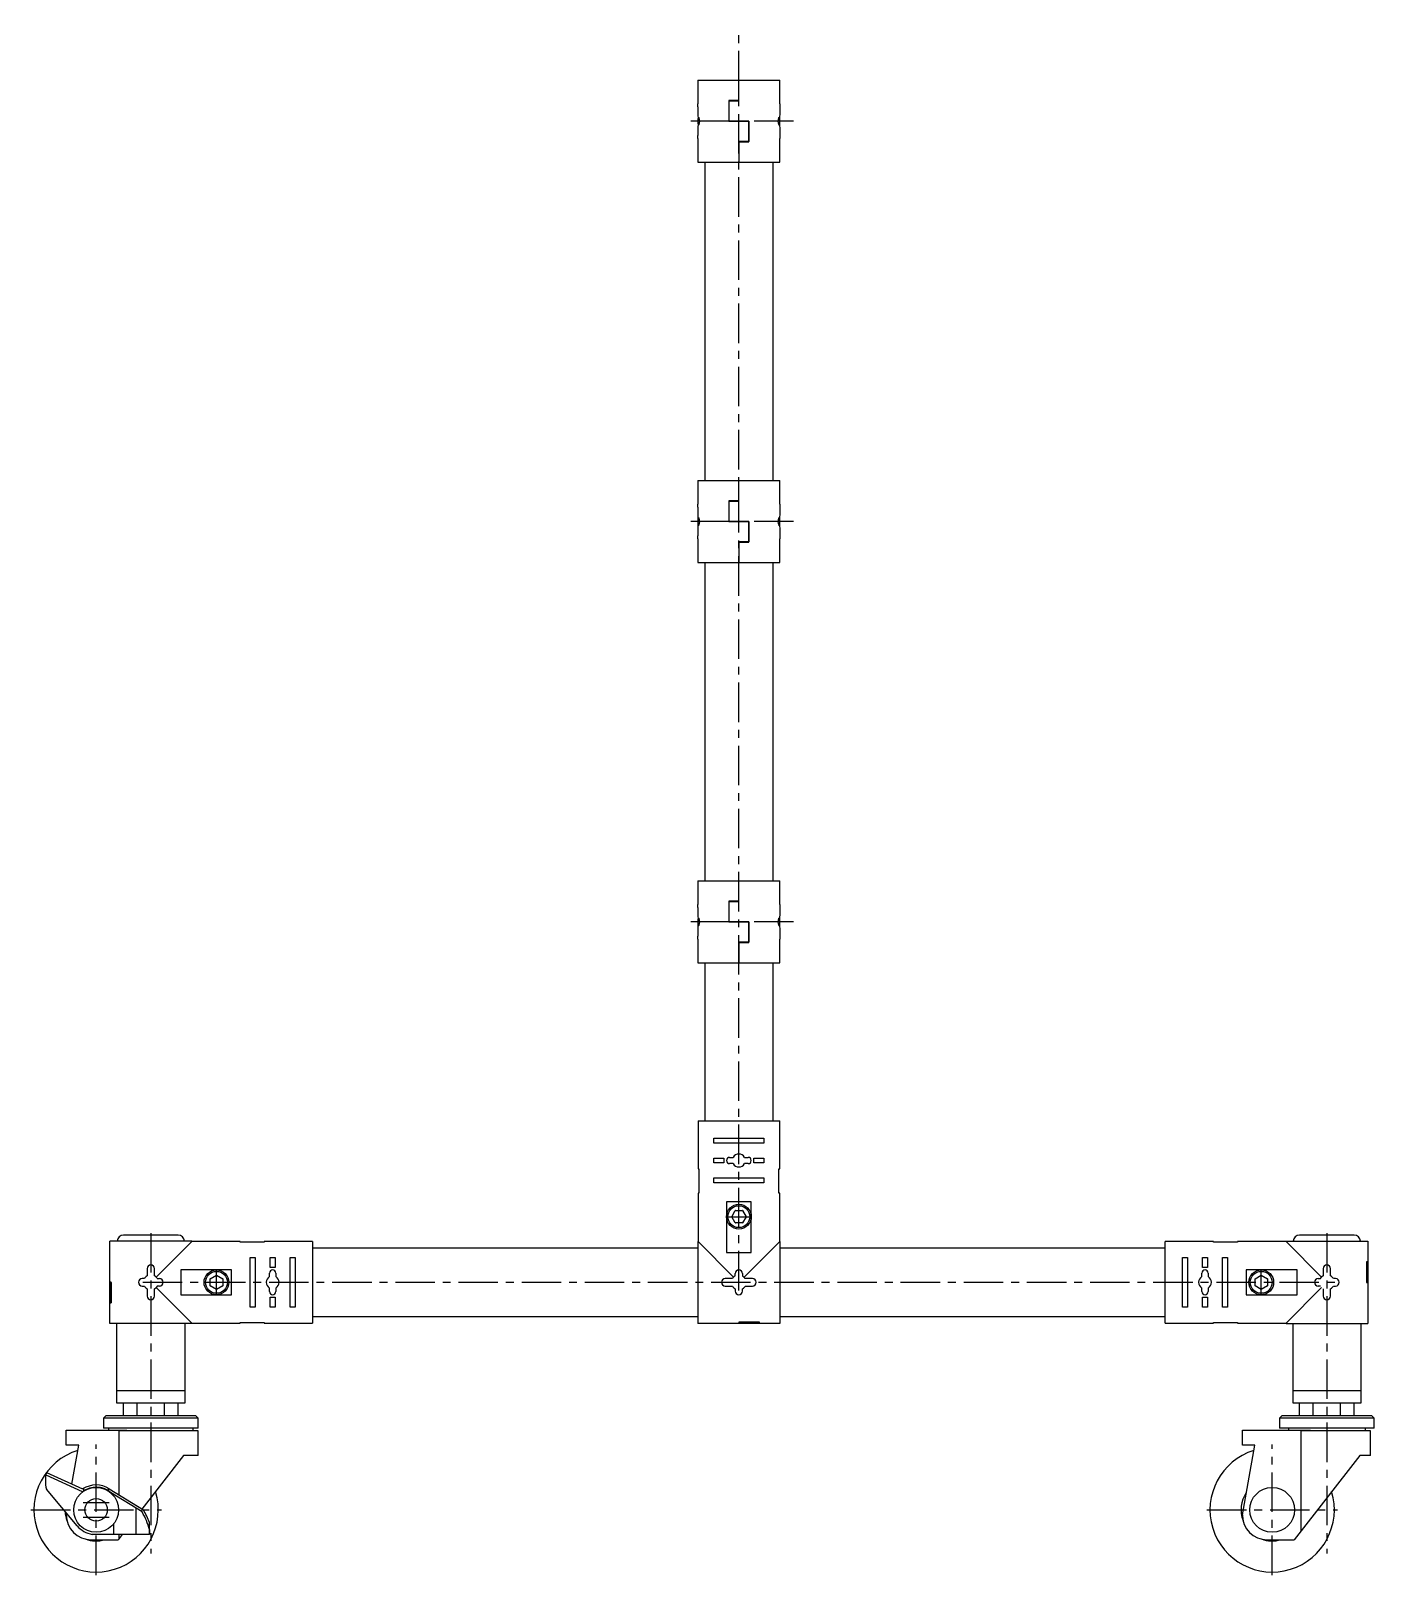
# Model space of a CAD drawing. Extents: x -3 to 1432, y -8 to 1400.
# Drawn here: x 891 to 1432, y 9 to 630 of the extents above; entities that cross this region are included whole.
import ezdxf

# ---------------------------------------------------------------- set-up
doc = ezdxf.new("R2010")
doc.units = 0
doc.header["$LTSCALE"] = 0.5
doc.linetypes.add('CENTER', pattern=[50.8, 31.75, -6.35, 6.35, -6.35])
doc.layers.add('MSM_CENTER', color=1, linetype='CENTER')
doc.layers.add('MSM_CONTINUOUS', color=7, linetype='CONTINUOUS')

msp = doc.modelspace()

# ---------------------------------------------------------------- linework, layer by layer
at = {"layer": 'MSM_CENTER'}
for p, q in [((1176.12, 123.25), (1176.12, 629.8)), ((1198.12, 593.5), (1154.12, 593.5)), ((1198.12, 432.5), (1154.12, 432.5)), ((1198.12, 271.5), (1154.12, 271.5)), ((1170.87, 152.9), (1181.37, 152.9)), ((939.62, 146.3), (939.62, 17.4)), ((1412.62, 146.3), (1412.62, 17.4)), ((966.02, 121.25), (966.02, 131.75)), ((1386.22, 121.25), (1386.22, 131.75)), ((936.37, 126.5), (1415.87, 126.5)), ((917.62, 8.75), (917.62, 61.25)), ((1390.62, 8.75), (1390.62, 61.25)), ((912.37, 38), (922.87, 38)), ((891.37, 35), (943.87, 35)), ((912.37, 32), (922.87, 32)), ((1364.37, 35), (1416.87, 35))]:
    msp.add_line(p, q, dxfattribs=at)
at = {"layer": 'MSM_CONTINUOUS'}
for p, q in [((1159.62, 610), (1159.62, 600.48)), ((1159.62, 610), (1176.07, 610)), ((1176.07, 601.7), (1176.07, 610)), ((1176.17, 610), (1192.62, 610)), ((1176.17, 601.7), (1176.17, 610)), ((1192.62, 600.48), (1192.62, 610)), ((1159.69, 596.1), (1159.69, 599)), ((1176.07, 601.8), (1172.07, 601.8)), ((1172.07, 601.8), (1172.07, 593.45)), ((1172.17, 601.7), (1176.17, 601.7)), ((1172.17, 593.55), (1172.17, 601.7)), ((1192.55, 599), (1192.55, 596.1)), ((1159.69, 595), (1160, 595)), ((1159.69, 592), (1160, 592)), ((1159.69, 588), (1159.69, 590.9)), ((1160, 595), (1160.03, 594.99)), ((1160.12, 592.09), (1160, 592)), ((1160.03, 594.99), (1160.15, 594.85)), ((1172.07, 593.45), (1180.07, 593.45)), ((1180.17, 593.55), (1172.17, 593.55)), ((1180.07, 593.45), (1180.07, 585.3)), ((1180.17, 585.2), (1180.17, 593.55)), ((1192.21, 594.99), (1192.09, 594.85)), ((1192.13, 592.09), (1192.25, 592)), ((1192.25, 595), (1192.21, 594.99)), ((1192.25, 595), (1192.55, 595)), ((1192.25, 592), (1192.55, 592)), ((1192.55, 590.9), (1192.55, 588)), ((1159.62, 586.52), (1159.62, 577)), ((1176.07, 585.3), (1176.07, 577)), ((1180.07, 585.3), (1176.07, 585.3)), ((1176.17, 585.3), (1176.17, 577)), ((1176.17, 585.2), (1180.17, 585.2)), ((1192.62, 577), (1192.62, 586.52)), ((1159.62, 577), (1176.07, 577)), ((1162.37, 577), (1162.37, 449)), ((1176.17, 577), (1192.62, 577)), ((1189.87, 449), (1189.87, 577)), ((1159.62, 449), (1159.62, 439.48)), ((1159.62, 449), (1176.07, 449)), ((1176.07, 440.7), (1176.07, 449)), ((1176.17, 449), (1192.62, 449)), ((1176.17, 440.7), (1176.17, 449)), ((1192.62, 439.48), (1192.62, 449)), ((1159.69, 436.97), (1159.62, 436.9)), ((1159.62, 436.9), (1159.62, 435.25)), ((1159.69, 435.1), (1159.69, 438)), ((1176.07, 440.8), (1172.07, 440.8)), ((1172.07, 440.8), (1172.07, 432.45)), ((1172.17, 440.7), (1176.17, 440.7)), ((1172.17, 432.55), (1172.17, 440.7)), ((1192.55, 438), (1192.55, 435.1)), ((1159.62, 434.35), (1159.62, 428.1)), ((1159.69, 434), (1160, 434)), ((1159.69, 431), (1160, 431)), ((1159.69, 427), (1159.69, 429.9)), ((1160, 434), (1160.03, 433.99)), ((1160.12, 431.09), (1160, 431)), ((1160.03, 433.99), (1160.15, 433.85)), ((1172.07, 432.45), (1180.07, 432.45)), ((1180.17, 432.55), (1172.17, 432.55)), ((1180.07, 432.45), (1180.07, 424.3)), ((1180.17, 424.2), (1180.17, 432.55)), ((1192.21, 433.99), (1192.09, 433.85)), ((1192.13, 431.09), (1192.25, 431)), ((1192.25, 434), (1192.21, 433.99)), ((1192.25, 434), (1192.55, 434)), ((1192.25, 431), (1192.55, 431)), ((1192.55, 429.9), (1192.55, 427)), ((1159.62, 428.1), (1159.69, 428.03)), ((1159.62, 425.52), (1159.62, 416)), ((1180.07, 424.3), (1176.07, 424.3)), ((1176.07, 424.3), (1176.07, 416)), ((1176.17, 424.3), (1176.17, 416)), ((1176.17, 424.2), (1180.17, 424.2)), ((1192.62, 416), (1192.62, 425.52)), ((1159.62, 416), (1176.07, 416)), ((1162.37, 416), (1162.37, 288)), ((1176.17, 416), (1192.62, 416)), ((1189.87, 288), (1189.87, 416)), ((1159.62, 288), (1159.62, 278.48)), ((1159.62, 288), (1176.07, 288)), ((1176.07, 279.7), (1176.07, 288)), ((1176.17, 288), (1192.62, 288)), ((1176.17, 279.7), (1176.17, 288)), ((1192.62, 278.48), (1192.62, 288)), ((1176.07, 279.8), (1172.07, 279.8)), ((1172.07, 279.8), (1172.07, 271.45)), ((1172.17, 279.7), (1176.17, 279.7)), ((1172.17, 271.55), (1172.17, 279.7)), ((1159.69, 275.97), (1159.62, 275.9)), ((1159.62, 275.9), (1159.62, 274.25)), ((1159.69, 274.1), (1159.69, 277)), ((1192.55, 277), (1192.55, 274.1)), ((1159.62, 272.69), (1159.62, 267.1)), ((1159.62, 267.1), (1159.69, 267.03)), ((1159.69, 273), (1160, 273)), ((1159.69, 270), (1160, 270)), ((1159.69, 266), (1159.69, 268.9)), ((1160, 273), (1160.03, 272.99)), ((1160.12, 270.09), (1160, 270)), ((1160.03, 272.99), (1160.15, 272.85)), ((1172.07, 271.45), (1180.07, 271.45)), ((1180.17, 271.55), (1172.17, 271.55)), ((1180.07, 271.45), (1180.07, 263.3)), ((1180.17, 263.2), (1180.17, 271.55)), ((1192.21, 272.99), (1192.09, 272.85)), ((1192.13, 270.09), (1192.25, 270)), ((1192.25, 273), (1192.21, 272.99)), ((1192.25, 273), (1192.55, 273)), ((1192.25, 270), (1192.55, 270)), ((1192.55, 268.9), (1192.55, 266)), ((1159.62, 264.52), (1159.62, 255)), ((1176.07, 263.3), (1176.07, 255)), ((1180.07, 263.3), (1176.07, 263.3)), ((1176.17, 263.3), (1176.17, 255)), ((1176.17, 263.2), (1180.17, 263.2)), ((1192.62, 255), (1192.62, 264.52)), ((1159.62, 255), (1176.07, 255)), ((1162.37, 255), (1162.37, 191.5)), ((1176.17, 255), (1192.62, 255)), ((1189.87, 191.5), (1189.87, 255)), ((1159.69, 191.5), (1192.55, 191.5)), ((1159.69, 191.5), (1159.69, 172.1)), ((1192.55, 172.1), (1192.55, 191.5)), ((1166.12, 182.5), (1166.12, 184.5)), ((1166.12, 184.5), (1186.12, 184.5)), ((1186.12, 182.5), (1166.12, 182.5)), ((1186.12, 184.5), (1186.12, 182.5)), ((1166.12, 174.5), (1166.12, 176.5)), ((1166.12, 176.5), (1170.12, 176.5)), ((1170.12, 174.5), (1166.12, 174.5)), ((1170.12, 176.5), (1170.12, 174.5)), ((1172.37, 176.75), (1173.84, 176.75)), ((1173.84, 174.25), (1172.37, 174.25)), ((1178.4, 176.75), (1179.87, 176.75)), ((1179.87, 174.25), (1178.4, 174.25)), ((1182.12, 174.5), (1182.12, 176.5)), ((1182.12, 176.5), (1186.12, 176.5)), ((1186.12, 174.5), (1182.12, 174.5)), ((1186.12, 176.5), (1186.12, 174.5)), ((1159.69, 172.1), (1160, 172.1)), ((1160, 172.1), (1160, 162.4)), ((1166.12, 168.5), (1186.12, 168.5)), ((1166.12, 166.5), (1166.12, 168.5)), ((1186.12, 168.5), (1186.12, 166.5)), ((1192.25, 162.4), (1192.25, 172.1)), ((1192.25, 172.1), (1192.55, 172.1)), ((1160, 162.4), (1159.69, 162.4)), ((1159.69, 162.4), (1159.69, 142.93)), ((1186.12, 166.5), (1166.12, 166.5)), ((1192.55, 162.4), (1192.25, 162.4)), ((1192.55, 142.93), (1192.55, 162.4)), ((1181.12, 158.9), (1171.12, 158.9)), ((1171.12, 158.9), (1171.12, 138.5)), ((1173.23, 152.9), (1174.68, 155.4)), ((1174.68, 155.4), (1177.57, 155.4)), ((1177.57, 155.4), (1179.01, 152.9)), ((1181.12, 138.5), (1181.12, 158.9)), ((1174.68, 150.4), (1173.23, 152.9)), ((1177.57, 150.4), (1174.68, 150.4)), ((1179.01, 152.9), (1177.57, 150.4)), ((956.05, 143), (923.12, 143)), ((923.12, 126.55), (923.12, 143)), ((950.62, 145.5), (928.62, 145.5)), ((956.05, 142.93), (941.74, 128.62)), ((956.05, 143), (956.05, 142.93)), ((975.52, 142.93), (956.05, 142.93)), ((975.52, 142.62), (975.52, 142.93)), ((1004.62, 142.93), (985.22, 142.93)), ((985.22, 142.93), (985.22, 142.62)), ((1004.62, 142.93), (1004.62, 110.07)), ((1159.62, 142.93), (1159.69, 142.93)), ((1159.62, 142.93), (1159.62, 110)), ((1159.69, 142.93), (1174, 128.62)), ((1178.24, 128.62), (1192.55, 142.93)), ((1192.55, 142.93), (1192.62, 142.93)), ((1192.62, 142.93), (1192.62, 110)), ((1347.62, 110.07), (1347.62, 142.93)), ((1367.02, 142.93), (1347.62, 142.93)), ((1367.02, 142.62), (1367.02, 142.93)), ((1396.19, 142.93), (1376.72, 142.93)), ((1376.72, 142.93), (1376.72, 142.62)), ((1396.19, 143), (1429.12, 143)), ((1396.19, 142.93), (1396.19, 143)), ((1410.5, 128.62), (1396.19, 142.93)), ((1423.62, 145.5), (1401.62, 145.5)), ((1429.12, 143), (1429.12, 126.55)), ((985.22, 142.62), (975.52, 142.62)), ((1159.62, 140.25), (1004.62, 140.25)), ((1171.12, 138.5), (1181.12, 138.5)), ((1347.62, 140.25), (1192.62, 140.25)), ((1376.72, 142.62), (1367.02, 142.62)), ((938.12, 132), (938.12, 129.1)), ((941.12, 129.1), (941.12, 132)), ((951.62, 131.5), (951.62, 121.5)), ((972.02, 131.5), (951.62, 131.5)), ((972.02, 121.5), (972.02, 131.5)), ((979.62, 116.5), (979.62, 136.5)), ((979.62, 136.5), (981.62, 136.5)), ((981.62, 136.5), (981.62, 116.5)), ((987.62, 132.5), (987.62, 136.5)), ((987.62, 136.5), (989.62, 136.5)), ((989.62, 132.5), (987.62, 132.5)), ((989.62, 136.5), (989.62, 132.5)), ((995.62, 116.5), (995.62, 136.5)), ((995.62, 136.5), (997.62, 136.5)), ((997.62, 136.5), (997.62, 116.5)), ((1354.62, 116.5), (1354.62, 136.5)), ((1354.62, 136.5), (1356.62, 136.5)), ((1356.62, 136.5), (1356.62, 116.5)), ((1362.62, 136.5), (1364.62, 136.5)), ((1362.62, 132.5), (1362.62, 136.5)), ((1364.62, 132.5), (1362.62, 132.5)), ((1364.62, 136.5), (1364.62, 132.5)), ((1370.62, 116.5), (1370.62, 136.5)), ((1370.62, 136.5), (1372.62, 136.5)), ((1372.62, 136.5), (1372.62, 116.5)), ((1380.22, 131.5), (1380.22, 121.5)), ((1400.62, 131.5), (1380.22, 131.5)), ((1400.62, 121.5), (1400.62, 131.5)), ((1411.12, 132), (1411.12, 129.1)), ((1414.12, 129.1), (1414.12, 132)), ((1429.12, 134.8), (1428.62, 134.8)), ((1428.62, 134.8), (1428.62, 126.45)), ((1428.62, 134.7), (1429.12, 134.7)), ((1428.64, 126.55), (1428.64, 134.7)), ((923.63, 126.55), (923.12, 126.55)), ((923.63, 126.45), (923.12, 126.45)), ((923.12, 110), (923.12, 126.45)), ((923.6, 126.45), (923.6, 118.3)), ((923.63, 118.2), (923.63, 126.55)), ((937.02, 128), (936.12, 128)), ((936.12, 125), (937.02, 125)), ((941.12, 123.9), (941.74, 124.38)), ((942.22, 125), (941.74, 124.38)), ((941.74, 124.38), (956.05, 110.07)), ((942.22, 128), (943.12, 128)), ((943.12, 125), (942.22, 125)), ((963.52, 127.94), (966.02, 129.39)), ((963.52, 125.06), (963.52, 127.94)), ((966.02, 123.61), (963.52, 125.06)), ((966.02, 129.39), (968.52, 127.94)), ((968.52, 125.06), (966.02, 123.61)), ((968.52, 127.94), (968.52, 125.06)), ((987.37, 128.78), (987.37, 130.25)), ((987.37, 122.75), (987.37, 124.22)), ((989.87, 130.25), (989.87, 128.78)), ((989.87, 124.22), (989.87, 122.75)), ((1173.52, 128), (1170.62, 128)), ((1170.62, 125), (1173.52, 125)), ((1174.62, 129.1), (1174.62, 130)), ((1177.62, 130), (1177.62, 129.1)), ((1177.62, 129.1), (1178.24, 128.62)), ((1178.72, 128), (1178.24, 128.62)), ((1181.62, 128), (1178.72, 128)), ((1178.72, 125), (1181.62, 125)), ((1362.37, 128.78), (1362.37, 130.25)), ((1362.37, 122.75), (1362.37, 124.22)), ((1364.87, 130.25), (1364.87, 128.78)), ((1364.87, 124.22), (1364.87, 122.75)), ((1383.72, 127.94), (1386.22, 129.39)), ((1383.72, 125.06), (1383.72, 127.94)), ((1386.22, 123.61), (1383.72, 125.06)), ((1386.22, 129.39), (1388.72, 127.94)), ((1388.72, 125.06), (1386.22, 123.61)), ((1388.72, 127.94), (1388.72, 125.06)), ((1396.19, 110.07), (1410.5, 124.38)), ((1409.12, 128), (1410.02, 128)), ((1410.02, 125), (1409.12, 125)), ((1410.02, 128), (1410.5, 128.62)), ((1411.12, 129.1), (1410.5, 128.62)), ((1416.12, 128), (1415.22, 128)), ((1415.22, 125), (1416.12, 125)), ((1428.62, 126.55), (1429.12, 126.55)), ((1428.62, 126.45), (1429.12, 126.45)), ((1429.12, 126.45), (1429.12, 110)), ((923.63, 118.3), (923.12, 118.3)), ((923.12, 118.2), (923.63, 118.2)), ((938.12, 123.9), (938.12, 121)), ((941.12, 121), (941.12, 123.9)), ((951.62, 121.5), (972.02, 121.5)), ((987.62, 116.5), (987.62, 120.5)), ((987.62, 120.5), (989.62, 120.5)), ((989.62, 120.5), (989.62, 116.5)), ((1174.62, 123.9), (1174.62, 123)), ((1177.62, 123), (1177.62, 123.9)), ((1362.62, 120.5), (1364.62, 120.5)), ((1362.62, 116.5), (1362.62, 120.5)), ((1364.62, 120.5), (1364.62, 116.5)), ((1380.22, 121.5), (1400.62, 121.5)), ((1411.12, 123.9), (1411.12, 121)), ((1414.12, 121), (1414.12, 123.9)), ((981.62, 116.5), (979.62, 116.5)), ((989.62, 116.5), (987.62, 116.5)), ((997.62, 116.5), (995.62, 116.5)), ((1004.62, 112.75), (1159.62, 112.75)), ((1192.62, 112.75), (1347.62, 112.75)), ((1356.62, 116.5), (1354.62, 116.5)), ((1364.62, 116.5), (1362.62, 116.5)), ((1372.62, 116.5), (1370.62, 116.5)), ((956.05, 110), (923.12, 110)), ((925.87, 110), (925.87, 83)), ((953.37, 83), (953.37, 110)), ((956.05, 110.07), (956.05, 110)), ((956.05, 110.07), (975.52, 110.07)), ((975.52, 110.07), (975.52, 110.38)), ((975.52, 110.38), (985.22, 110.38)), ((985.22, 110.38), (985.22, 110.07)), ((985.22, 110.07), (1004.62, 110.07)), ((1176.07, 110), (1159.62, 110)), ((1176.07, 110.5), (1176.07, 110)), ((1184.42, 110.5), (1176.07, 110.5)), ((1176.17, 110.5), (1176.17, 110)), ((1176.17, 110.48), (1184.32, 110.48)), ((1192.62, 110), (1176.17, 110)), ((1184.32, 110.5), (1184.32, 110)), ((1184.42, 110), (1184.42, 110.5)), ((1347.62, 110.07), (1367.02, 110.07)), ((1367.02, 110.07), (1367.02, 110.38)), ((1367.02, 110.38), (1376.72, 110.38)), ((1376.72, 110.38), (1376.72, 110.07)), ((1376.72, 110.07), (1396.19, 110.07)), ((1396.19, 110), (1396.19, 110.07)), ((1396.19, 110), (1429.12, 110)), ((1398.87, 110), (1398.87, 83)), ((1426.37, 83), (1426.37, 110)), ((925.87, 83), (953.37, 83)), ((925.87, 83), (953.37, 83)), ((925.87, 83), (925.87, 78)), ((953.37, 78), (953.37, 83)), ((1398.87, 83), (1426.37, 83)), ((1398.87, 83), (1426.37, 83)), ((1398.87, 83), (1398.87, 78)), ((1426.37, 78), (1426.37, 83)), ((925.87, 78), (953.37, 78)), ((928.65, 72.9), (928.65, 78)), ((934.14, 72.9), (934.14, 78)), ((945.11, 72.9), (945.11, 78)), ((950.59, 72.9), (950.59, 78)), ((1398.87, 78), (1426.37, 78)), ((1401.65, 72.9), (1401.65, 78)), ((1407.14, 72.9), (1407.14, 78)), ((1418.11, 72.9), (1418.11, 78)), ((1423.59, 72.9), (1423.59, 78)), ((921.62, 72.9), (920.62, 71.9)), ((920.62, 71.9), (920.62, 67.8)), ((958.62, 71.9), (920.62, 71.9)), ((921.62, 72.9), (957.62, 72.9)), ((958.62, 71.9), (957.62, 72.9)), ((958.62, 67.8), (958.62, 71.9)), ((1394.62, 72.9), (1393.62, 71.9)), ((1393.62, 71.9), (1393.62, 67.8)), ((1431.62, 71.9), (1393.62, 71.9)), ((1394.62, 72.9), (1430.62, 72.9)), ((1431.62, 71.9), (1430.62, 72.9)), ((1431.62, 67.8), (1431.62, 71.9)), ((905.62, 61), (905.62, 67)), ((905.62, 67), (929.98, 67)), ((958.62, 67.8), (920.62, 67.8)), ((922.62, 67.8), (922.62, 67)), ((926.78, 66.8), (926.78, 41.09)), ((958.62, 66.8), (926.78, 66.8)), ((929.98, 67), (929.98, 66.8)), ((956.62, 66.8), (956.62, 67.8)), ((958.62, 56.8), (958.62, 66.8)), ((1378.62, 67), (1405.97, 67)), ((1378.62, 61), (1378.62, 67)), ((1431.62, 67.8), (1393.62, 67.8)), ((1397.12, 67.8), (1397.12, 67)), ((1402.12, 66.8), (1402.12, 26.46)), ((1430.12, 66.8), (1402.12, 66.8)), ((1405.97, 67), (1405.97, 66.8)), ((1428.12, 66.8), (1428.12, 67.8)), ((1430.12, 56.8), (1430.12, 66.8)), ((910.62, 61), (905.62, 61)), ((907.83, 45.36), (910.62, 61)), ((952.82, 56.8), (936.05, 35.33)), ((958.62, 56.8), (952.82, 56.8)), ((1378.62, 33), (1383.62, 61)), ((1383.62, 61), (1378.62, 61)), ((1425.82, 56.8), (1399.42, 23)), ((1430.12, 56.8), (1425.82, 56.8)), ((897.48, 48.96), (897.62, 50)), ((897.62, 50), (912.17, 43.39)), ((912.18, 42.28), (897.48, 48.96)), ((912.62, 42.59), (912.62, 43.66)), ((922.62, 42.59), (922.62, 43.66)), ((922.88, 43.5), (936.62, 35)), ((909.95, 28.59), (897.62, 43.33)), ((936.1, 34.15), (923.45, 41.98)), ((924.73, 40.52), (924.73, 41.18)), ((905.62, 33), (905.73, 33.63)), ((933.73, 25.12), (933.73, 35.61)), ((939.12, 25.12), (916.08, 25.12)), ((924.73, 25.12), (924.73, 29.48)), ((928.08, 25.12), (926.42, 23)), ((926.78, 25.12), (926.78, 23.45)), ((939.12, 25.12), (939.12, 29.86)), ((939.12, 27.04), (939.12, 25.12)), ((915.62, 23), (926.42, 23)), ((1388.62, 23), (1399.42, 23))]:
    msp.add_line(p, q, dxfattribs=at)
for centre, radius in [((1176.12, 152.9), 5), ((1176.12, 152.9), 4.4), ((966.02, 126.5), 5), ((966.02, 126.5), 4.4), ((1386.22, 126.5), 5), ((1386.22, 126.5), 4.4), ((917.62, 35), 9), ((1390.62, 35), 9), ((917.62, 35), 4.5)]:
    msp.add_circle(centre, radius, dxfattribs=at)
for centre, radius, start, end in [((1143.16, 599), 16.53, 0.00475, 5.21116), ((1209.08, 599), 16.53, 174.78884, 179.99525), ((1175.31, 593.5), 15.69, 174.54756, 185.48365), ((1142.82, 593.43), 17.08, 5.28075, 8.9946), ((1142.91, 593.56), 16.99, 350.99616, 354.72848), ((1156.64, 593.52), 3.76, 337.67694, 20.72828), ((1195.61, 593.52), 3.76, 159.27172, 202.32306), ((1209.42, 593.43), 17.08, 171.0054, 174.71925), ((1209.34, 593.56), 16.99, 185.27152, 189.00384), ((1176.93, 593.5), 15.69, 354.51635, 5.45244), ((1143.11, 588), 16.58, 354.79709, 359.987), ((1209.14, 588), 16.58, 180.013, 185.20291), ((1143.16, 438), 16.53, 0.00475, 5.21116), ((1142.82, 432.43), 17.08, 5.28075, 8.9946), ((1209.42, 432.43), 17.08, 171.0054, 174.71925), ((1209.08, 438), 16.53, 174.78884, 179.99525), ((1175.31, 432.5), 15.69, 174.54756, 185.48365), ((1142.91, 432.56), 16.99, 350.99616, 354.72848), ((1156.64, 432.52), 3.76, 337.67694, 20.72828), ((1195.61, 432.52), 3.76, 159.27172, 202.32306), ((1209.34, 432.56), 16.99, 185.27152, 189.00384), ((1176.93, 432.5), 15.69, 354.51635, 5.45244), ((1143.11, 427), 16.58, 354.79709, 359.987), ((1209.14, 427), 16.58, 180.013, 185.20291), ((1143.16, 277), 16.53, 0.00475, 5.21116), ((1142.82, 271.43), 17.08, 5.28075, 8.9946), ((1209.42, 271.43), 17.08, 171.0054, 174.71925), ((1209.08, 277), 16.53, 174.78884, 179.99525), ((1175.31, 271.5), 15.69, 174.54756, 185.48365), ((1142.91, 271.56), 16.99, 350.99616, 354.72848), ((1156.64, 271.52), 3.76, 337.67694, 20.72828), ((1195.61, 271.52), 3.76, 159.27172, 202.32306), ((1209.34, 271.56), 16.99, 185.27152, 189.00384), ((1176.93, 271.5), 15.69, 354.51635, 5.45244), ((1143.11, 266), 16.58, 354.79709, 359.987), ((1209.14, 266), 16.58, 180.013, 185.20291), ((1172.39, 175.5), 1.25, 90.76752, 269.23248), ((1176.12, 175.5), 2.6, 28.73565, 151.26435), ((1176.12, 175.5), 2.6, 208.73565, 331.26435), ((1179.85, 175.5), 1.25, 270.76752, 89.23248), ((1176.12, 152.9), 2.86, 119.05831, 120.94169), ((1176.12, 152.9), 2.86, 59.05831, 60.94169), ((1176.12, 152.9), 2.86, 179.05831, 180.94169), ((1176.12, 152.9), 2.86, 239.05831, 240.94169), ((1176.12, 152.9), 2.86, 299.05831, 300.94169), ((1176.12, 152.9), 2.86, 359.05831, 0.94169), ((928.62, 143), 2.5, 90, 180), ((950.62, 143), 2.5, 0, 90), ((1401.62, 143), 2.5, 90, 180), ((1423.62, 143), 2.5, 0, 90), ((939.62, 132), 1.5, 0, 180), ((988.62, 130.23), 1.25, 0.76752, 179.23248), ((1176.12, 129.98), 1.5, 0.73244, 179.26756), ((1363.62, 130.23), 1.25, 0.76752, 179.23248), ((1412.62, 132), 1.5, 0, 180), ((936.14, 126.5), 1.5, 90.76595, 269.23405), ((939.62, 126.5), 3, 120, 150), ((939.62, 126.5), 3, 210, 240), ((939.62, 126.5), 3, 30, 60), ((943.1, 126.5), 1.5, 270.76595, 89.23405), ((966.02, 126.5), 2.86, 149.05831, 150.94169), ((966.02, 126.5), 2.86, 209.05831, 210.94169), ((966.02, 126.5), 2.86, 89.05831, 90.94169), ((966.02, 126.5), 2.86, 29.05831, 30.94169), ((966.02, 126.5), 2.86, 329.05831, 330.94169), ((988.62, 126.5), 2.6, 118.73565, 241.26435), ((988.62, 126.5), 2.6, 298.73565, 61.26435), ((1170.64, 126.5), 1.5, 90.73244, 269.26756), ((1176.12, 126.5), 3, 120, 150), ((1176.12, 126.5), 3, 210, 240), ((1176.12, 126.5), 3, 300, 330), ((1181.6, 126.5), 1.5, 270.73244, 89.26756), ((1363.62, 126.5), 2.6, 118.73565, 241.26435), ((1363.62, 126.5), 2.6, 298.73565, 61.26435), ((1386.22, 126.5), 2.86, 149.05831, 150.94169), ((1386.22, 126.5), 2.86, 209.05831, 210.94169), ((1386.22, 126.5), 2.86, 89.05831, 90.94169), ((1386.22, 126.5), 2.86, 29.05831, 30.94169), ((1386.22, 126.5), 2.86, 329.05831, 330.94169), ((1409.14, 126.5), 1.5, 90.76595, 269.23405), ((1412.62, 126.5), 3, 120, 150), ((1412.62, 126.5), 3, 30, 60), ((1412.62, 126.5), 3, 300, 330), ((1416.1, 126.5), 1.5, 270.76595, 89.23405), ((939.62, 121), 1.5, 180, 0), ((966.02, 126.5), 2.86, 269.05831, 270.94169), ((988.62, 122.77), 1.25, 180.76752, 359.23248), ((1176.12, 123.02), 1.5, 180.76595, 359.23405), ((1363.62, 122.77), 1.25, 180.76752, 359.23248), ((1386.22, 126.5), 2.86, 269.05831, 270.94169), ((1412.62, 121), 1.5, 180, 0), ((917.62, 35), 25, 107.16324, 17.05688), ((1390.62, 35), 25, 107.16324, 17.05688), ((910.19, 46.67), 13, 165.14283, 194.85717), ((917.62, 35), 10, 58.24314, 123.01227), ((917.62, 35), 9.09, 50.13352, 126.75706), ((1390.62, 35), 12.5, 146.35578, 200.31701), ((917.62, 35), 12.5, 183.02381, 200.31701), ((915.62, 33), 10, 180, 270), ((907.45, 17.76), 33, 16.33262, 29.77651), ((906.5, 17.18), 35, 21.23851, 30.61014), ((1388.62, 33), 10, 180, 270), ((917.62, 35), 10, 219.89371, 261.15012), ((917.62, 35), 12.5, 249.68299, 286.2602), ((1390.62, 35), 12.5, 249.68299, 286.2602)]:
    msp.add_arc(centre, radius, start, end, dxfattribs=at)

doc.saveas('drawing.dxf')
